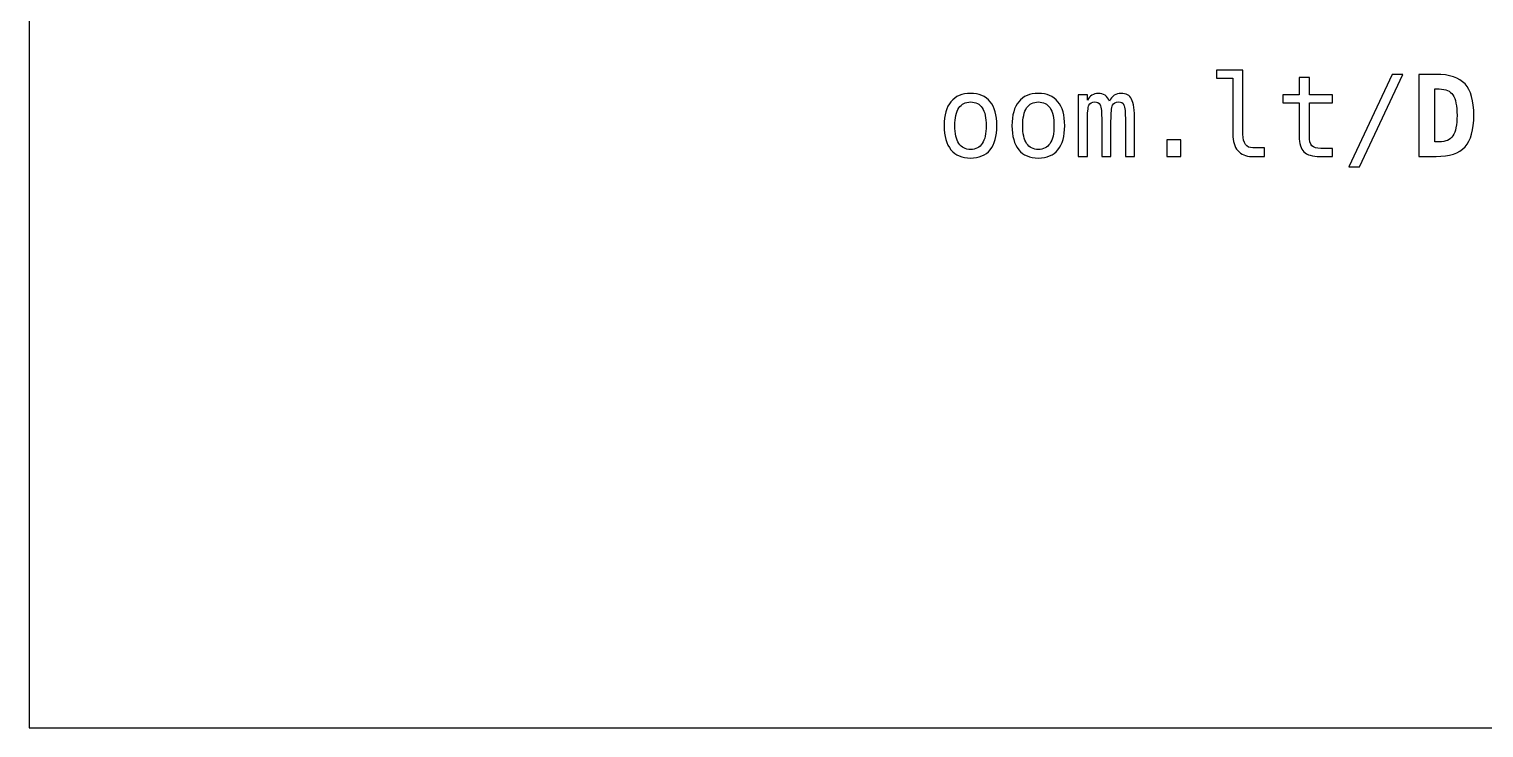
# Model space of a CAD drawing. Header units: centimetres. Extents: x -15.3 to -5.7, y -19.65 to -10.05.
# Drawn here: x -15.3 to -9.83, y -19.65 to -17.02 of the extents above; entities that cross this region are included whole.
import ezdxf

# ---------------------------------------------------------------- set-up
doc = ezdxf.new("R2010")
doc.units = ezdxf.units.CM
doc.header["$MEASUREMENT"] = 0
doc.layers.add('Layer 1', color=7, linetype='Continuous')

msp = doc.modelspace()

# ---------------------------------------------------------------- linework, layer by layer
at = {"layer": 'Layer 1', "color": 7}
msp.add_lwpolyline([(-15.3, -19.65), (-5.7, -19.65), (-5.7, -10.05), (-15.3, -10.05), (-15.3, -19.65)], close=True, dxfattribs=at)
at = {"layer": 'Layer 1', "color": 250}
for points, knots in [([(-10.73645, -17.41762), (-10.73645, -17.43469), (-10.73335, -17.44754), (-10.72707, -17.45621), (-10.72707, -17.45621), (-10.72079, -17.46489), (-10.71155, -17.46927), (-10.69927, -17.46927), (-10.69927, -17.46927), (-10.69927, -17.46927), (-10.65482, -17.46927), (-10.65482, -17.46927), (-10.65482, -17.46927), (-10.65482, -17.46927), (-10.65482, -17.50151), (-10.65482, -17.50151), (-10.65482, -17.50151), (-10.65482, -17.50151), (-10.70294, -17.50151), (-10.70294, -17.50151), (-10.70294, -17.50151), (-10.72573, -17.50151), (-10.74329, -17.49417), (-10.75578, -17.47957), (-10.75578, -17.47957), (-10.76827, -17.46496), (-10.77448, -17.44429), (-10.77448, -17.41762), (-10.77448, -17.41762), (-10.77448, -17.41762), (-10.77448, -17.20737), (-10.77448, -17.20737), (-10.77448, -17.20737), (-10.77448, -17.20737), (-10.83544, -17.20737), (-10.83544, -17.20737), (-10.83544, -17.20737), (-10.83544, -17.20737), (-10.83544, -17.17759), (-10.83544, -17.17759), (-10.83544, -17.17759), (-10.83544, -17.17759), (-10.73645, -17.17759), (-10.73645, -17.17759), (-10.73645, -17.17759), (-10.73645, -17.17759), (-10.73645, -17.41762), (-10.73645, -17.41762)], [0, 0, 0, 0, 0.0833333, 0.0833333, 0.0833333, 0.0833333, 0.1666667, 0.1666667, 0.1666667, 0.1666667, 0.25, 0.25, 0.25, 0.25, 0.3333333, 0.3333333, 0.3333333, 0.3333333, 0.4166667, 0.4166667, 0.4166667, 0.4166667, 0.5, 0.5, 0.5, 0.5, 0.5833333, 0.5833333, 0.5833333, 0.5833333, 0.6666667, 0.6666667, 0.6666667, 0.6666667, 0.75, 0.75, 0.75, 0.75, 0.8333333, 0.8333333, 0.8333333, 0.8333333, 0.9166667, 0.9166667, 0.9166667, 0.9166667, 1, 1, 1, 1]), ([(-10.48676, -17.20426), (-10.48676, -17.20426), (-10.48676, -17.27002), (-10.48676, -17.27002), (-10.48676, -17.27002), (-10.48676, -17.27002), (-10.40033, -17.27002), (-10.40033, -17.27002), (-10.40033, -17.27002), (-10.40033, -17.27002), (-10.40033, -17.29958), (-10.40033, -17.29958), (-10.40033, -17.29958), (-10.40033, -17.29958), (-10.48676, -17.29958), (-10.48676, -17.29958), (-10.48676, -17.29958), (-10.48676, -17.29958), (-10.48676, -17.42524), (-10.48676, -17.42524), (-10.48676, -17.42524), (-10.48676, -17.44231), (-10.48352, -17.45424), (-10.47702, -17.46094), (-10.47702, -17.46094), (-10.47053, -17.46771), (-10.45925, -17.4711), (-10.44316, -17.4711), (-10.44316, -17.4711), (-10.44316, -17.4711), (-10.40033, -17.4711), (-10.40033, -17.4711), (-10.40033, -17.4711), (-10.40033, -17.4711), (-10.40033, -17.50151), (-10.40033, -17.50151), (-10.40033, -17.50151), (-10.40033, -17.50151), (-10.44683, -17.50151), (-10.44683, -17.50151), (-10.44683, -17.50151), (-10.4754, -17.50151), (-10.49551, -17.4958), (-10.50722, -17.48437), (-10.50722, -17.48437), (-10.51893, -17.47294), (-10.52479, -17.45318), (-10.52479, -17.42524), (-10.52479, -17.42524), (-10.52479, -17.42524), (-10.52479, -17.29958), (-10.52479, -17.29958), (-10.52479, -17.29958), (-10.52479, -17.29958), (-10.5866, -17.29958), (-10.5866, -17.29958), (-10.5866, -17.29958), (-10.5866, -17.29958), (-10.5866, -17.27002), (-10.5866, -17.27002), (-10.5866, -17.27002), (-10.5866, -17.27002), (-10.52479, -17.27002), (-10.52479, -17.27002), (-10.52479, -17.27002), (-10.52479, -17.27002), (-10.52479, -17.20426), (-10.52479, -17.20426), (-10.52479, -17.20426), (-10.52479, -17.20426), (-10.48676, -17.20426), (-10.48676, -17.20426)], [0, 0, 0, 0, 0.0555556, 0.0555556, 0.0555556, 0.0555556, 0.1111111, 0.1111111, 0.1111111, 0.1111111, 0.1666667, 0.1666667, 0.1666667, 0.1666667, 0.2222222, 0.2222222, 0.2222222, 0.2222222, 0.2777778, 0.2777778, 0.2777778, 0.2777778, 0.3333333, 0.3333333, 0.3333333, 0.3333333, 0.3888889, 0.3888889, 0.3888889, 0.3888889, 0.4444444, 0.4444444, 0.4444444, 0.4444444, 0.5, 0.5, 0.5, 0.5, 0.5555556, 0.5555556, 0.5555556, 0.5555556, 0.6111111, 0.6111111, 0.6111111, 0.6111111, 0.6666667, 0.6666667, 0.6666667, 0.6666667, 0.7222222, 0.7222222, 0.7222222, 0.7222222, 0.7777778, 0.7777778, 0.7777778, 0.7777778, 0.8333333, 0.8333333, 0.8333333, 0.8333333, 0.8888889, 0.8888889, 0.8888889, 0.8888889, 0.9444444, 0.9444444, 0.9444444, 0.9444444, 1, 1, 1, 1]), ([(-10.17505, -17.1929), (-10.17505, -17.1929), (-10.13576, -17.1929), (-10.13576, -17.1929), (-10.13576, -17.1929), (-10.13576, -17.1929), (-10.29824, -17.54081), (-10.29824, -17.54081), (-10.29824, -17.54081), (-10.29824, -17.54081), (-10.33775, -17.54081), (-10.33775, -17.54081), (-10.33775, -17.54081), (-10.33775, -17.54081), (-10.17505, -17.1929), (-10.17505, -17.1929)], [0, 0, 0, 0, 0.25, 0.25, 0.25, 0.25, 0.5, 0.5, 0.5, 0.5, 0.75, 0.75, 0.75, 0.75, 1, 1, 1, 1]), ([(-10.07572, -17.1929), (-10.07572, -17.1929), (-10.01038, -17.1929), (-10.01038, -17.1929), (-10.01038, -17.1929), (-9.96001, -17.1929), (-9.92367, -17.2049), (-9.90152, -17.22896), (-9.90152, -17.22896), (-9.87929, -17.25302), (-9.86822, -17.29231), (-9.86822, -17.34692), (-9.86822, -17.34692), (-9.86822, -17.4016), (-9.87929, -17.44104), (-9.90152, -17.46524), (-9.90152, -17.46524), (-9.92367, -17.48945), (-9.96001, -17.50151), (-10.01038, -17.50151), (-10.01038, -17.50151), (-10.01038, -17.50151), (-10.07572, -17.50151), (-10.07572, -17.50151), (-10.07572, -17.50151), (-10.07572, -17.50151), (-10.07572, -17.1929), (-10.07572, -17.1929)], [0, 0, 0, 0, 0.1428571, 0.1428571, 0.1428571, 0.1428571, 0.2857143, 0.2857143, 0.2857143, 0.2857143, 0.4285714, 0.4285714, 0.4285714, 0.4285714, 0.5714286, 0.5714286, 0.5714286, 0.5714286, 0.7142857, 0.7142857, 0.7142857, 0.7142857, 0.8571429, 0.8571429, 0.8571429, 0.8571429, 1, 1, 1, 1]), ([(-11.76054, -17.26445), (-11.72844, -17.26445), (-11.70388, -17.27482), (-11.68688, -17.29563), (-11.68688, -17.29563), (-11.66988, -17.31644), (-11.66134, -17.34657), (-11.66134, -17.38594), (-11.66134, -17.38594), (-11.66134, -17.42552), (-11.6698, -17.45565), (-11.68674, -17.47639), (-11.68674, -17.47639), (-11.70374, -17.49714), (-11.72829, -17.50751), (-11.76054, -17.50751), (-11.76054, -17.50751), (-11.79271, -17.50751), (-11.81719, -17.49714), (-11.8342, -17.47639), (-11.8342, -17.47639), (-11.85113, -17.45565), (-11.8596, -17.42552), (-11.8596, -17.38594), (-11.8596, -17.38594), (-11.8596, -17.34657), (-11.85113, -17.31644), (-11.8342, -17.29563), (-11.8342, -17.29563), (-11.81719, -17.27482), (-11.79271, -17.26445), (-11.76054, -17.26445)], [0, 0, 0, 0, 0.125, 0.125, 0.125, 0.125, 0.25, 0.25, 0.25, 0.25, 0.375, 0.375, 0.375, 0.375, 0.5, 0.5, 0.5, 0.5, 0.625, 0.625, 0.625, 0.625, 0.75, 0.75, 0.75, 0.75, 0.875, 0.875, 0.875, 0.875, 1, 1, 1, 1]), ([(-11.5057, -17.26445), (-11.4736, -17.26445), (-11.44904, -17.27482), (-11.43204, -17.29563), (-11.43204, -17.29563), (-11.41504, -17.31644), (-11.4065, -17.34657), (-11.4065, -17.38594), (-11.4065, -17.38594), (-11.4065, -17.42552), (-11.41496, -17.45565), (-11.4319, -17.47639), (-11.4319, -17.47639), (-11.4489, -17.49714), (-11.47345, -17.50751), (-11.5057, -17.50751), (-11.5057, -17.50751), (-11.53787, -17.50751), (-11.56235, -17.49714), (-11.57936, -17.47639), (-11.57936, -17.47639), (-11.59629, -17.45565), (-11.60476, -17.42552), (-11.60476, -17.38594), (-11.60476, -17.38594), (-11.60476, -17.34657), (-11.59629, -17.31644), (-11.57936, -17.29563), (-11.57936, -17.29563), (-11.56235, -17.27482), (-11.53787, -17.26445), (-11.5057, -17.26445)], [0, 0, 0, 0, 0.125, 0.125, 0.125, 0.125, 0.25, 0.25, 0.25, 0.25, 0.375, 0.375, 0.375, 0.375, 0.5, 0.5, 0.5, 0.5, 0.625, 0.625, 0.625, 0.625, 0.75, 0.75, 0.75, 0.75, 0.875, 0.875, 0.875, 0.875, 1, 1, 1, 1]), ([(-11.23851, -17.29358), (-11.23385, -17.28364), (-11.22786, -17.2763), (-11.22059, -17.27157), (-11.22059, -17.27157), (-11.21339, -17.26684), (-11.20464, -17.26445), (-11.19448, -17.26445), (-11.19448, -17.26445), (-11.17586, -17.26445), (-11.16274, -17.27164), (-11.15512, -17.28604), (-11.15512, -17.28604), (-11.14742, -17.30043), (-11.14361, -17.32752), (-11.14361, -17.36738), (-11.14361, -17.36738), (-11.14361, -17.36738), (-11.14361, -17.50151), (-11.14361, -17.50151), (-11.14361, -17.50151), (-11.14361, -17.50151), (-11.17833, -17.50151), (-11.17833, -17.50151), (-11.17833, -17.50151), (-11.17833, -17.50151), (-11.17833, -17.36901), (-11.17833, -17.36901), (-11.17833, -17.36901), (-11.17833, -17.33634), (-11.18016, -17.31609), (-11.18383, -17.30812), (-11.18383, -17.30812), (-11.18743, -17.30022), (-11.19413, -17.29627), (-11.2038, -17.29627), (-11.2038, -17.29627), (-11.2148, -17.29627), (-11.22235, -17.3005), (-11.22645, -17.30897), (-11.22645, -17.30897), (-11.23047, -17.31743), (-11.23251, -17.33747), (-11.23251, -17.36901), (-11.23251, -17.36901), (-11.23251, -17.36901), (-11.23251, -17.50151), (-11.23251, -17.50151), (-11.23251, -17.50151), (-11.23251, -17.50151), (-11.26723, -17.50151), (-11.26723, -17.50151), (-11.26723, -17.50151), (-11.26723, -17.50151), (-11.26723, -17.36901), (-11.26723, -17.36901), (-11.26723, -17.36901), (-11.26723, -17.33592), (-11.2692, -17.31553), (-11.27315, -17.30784), (-11.27315, -17.30784), (-11.27703, -17.30015), (-11.28409, -17.29627), (-11.29432, -17.29627), (-11.29432, -17.29627), (-11.30441, -17.29627), (-11.31139, -17.3005), (-11.31527, -17.30897), (-11.31527, -17.30897), (-11.31923, -17.31743), (-11.3212, -17.33747), (-11.3212, -17.36901), (-11.3212, -17.36901), (-11.3212, -17.36901), (-11.3212, -17.50151), (-11.3212, -17.50151), (-11.3212, -17.50151), (-11.3212, -17.50151), (-11.3557, -17.50151), (-11.3557, -17.50151), (-11.3557, -17.50151), (-11.3557, -17.50151), (-11.3557, -17.27002), (-11.3557, -17.27002), (-11.3557, -17.27002), (-11.3557, -17.27002), (-11.3212, -17.27002), (-11.3212, -17.27002), (-11.3212, -17.27002), (-11.3212, -17.27002), (-11.3212, -17.28984), (-11.3212, -17.28984), (-11.3212, -17.28984), (-11.31669, -17.28159), (-11.31097, -17.27531), (-11.30413, -17.27094), (-11.30413, -17.27094), (-11.29735, -17.26663), (-11.28959, -17.26445), (-11.28091, -17.26445), (-11.28091, -17.26445), (-11.2704, -17.26445), (-11.26172, -17.26684), (-11.25474, -17.27164), (-11.25474, -17.27164), (-11.24775, -17.27651), (-11.24239, -17.28378), (-11.23851, -17.29358)], [0, 0, 0, 0, 0.037037, 0.037037, 0.037037, 0.037037, 0.0740741, 0.0740741, 0.0740741, 0.0740741, 0.1111111, 0.1111111, 0.1111111, 0.1111111, 0.1481481, 0.1481481, 0.1481481, 0.1481481, 0.1851852, 0.1851852, 0.1851852, 0.1851852, 0.2222222, 0.2222222, 0.2222222, 0.2222222, 0.2592593, 0.2592593, 0.2592593, 0.2592593, 0.2962963, 0.2962963, 0.2962963, 0.2962963, 0.3333333, 0.3333333, 0.3333333, 0.3333333, 0.3703704, 0.3703704, 0.3703704, 0.3703704, 0.4074074, 0.4074074, 0.4074074, 0.4074074, 0.4444444, 0.4444444, 0.4444444, 0.4444444, 0.4814815, 0.4814815, 0.4814815, 0.4814815, 0.5185185, 0.5185185, 0.5185185, 0.5185185, 0.5555556, 0.5555556, 0.5555556, 0.5555556, 0.5925926, 0.5925926, 0.5925926, 0.5925926, 0.6296296, 0.6296296, 0.6296296, 0.6296296, 0.6666667, 0.6666667, 0.6666667, 0.6666667, 0.7037037, 0.7037037, 0.7037037, 0.7037037, 0.7407407, 0.7407407, 0.7407407, 0.7407407, 0.7777778, 0.7777778, 0.7777778, 0.7777778, 0.8148148, 0.8148148, 0.8148148, 0.8148148, 0.8518519, 0.8518519, 0.8518519, 0.8518519, 0.8888889, 0.8888889, 0.8888889, 0.8888889, 0.9259259, 0.9259259, 0.9259259, 0.9259259, 0.962963, 0.962963, 0.962963, 0.962963, 1, 1, 1, 1]), ([(-10.01476, -17.24786), (-10.01476, -17.24786), (-10.01476, -17.44655), (-10.01476, -17.44655), (-10.01476, -17.44655), (-10.01476, -17.44655), (-9.99825, -17.44655), (-9.99825, -17.44655), (-9.99825, -17.44655), (-9.97426, -17.44655), (-9.95711, -17.439), (-9.94695, -17.4239), (-9.94695, -17.4239), (-9.93672, -17.4088), (-9.93164, -17.38312), (-9.93164, -17.34692), (-9.93164, -17.34692), (-9.93164, -17.31094), (-9.93672, -17.2854), (-9.94695, -17.27037), (-9.94695, -17.27037), (-9.95711, -17.25534), (-9.97426, -17.24786), (-9.99825, -17.24786), (-9.99825, -17.24786), (-9.99825, -17.24786), (-10.01476, -17.24786), (-10.01476, -17.24786)], [0, 0, 0, 0, 0.1428571, 0.1428571, 0.1428571, 0.1428571, 0.2857143, 0.2857143, 0.2857143, 0.2857143, 0.4285714, 0.4285714, 0.4285714, 0.4285714, 0.5714286, 0.5714286, 0.5714286, 0.5714286, 0.7142857, 0.7142857, 0.7142857, 0.7142857, 0.8571429, 0.8571429, 0.8571429, 0.8571429, 1, 1, 1, 1]), ([(-11.76054, -17.29669), (-11.77987, -17.29669), (-11.79448, -17.30417), (-11.80442, -17.3192), (-11.80442, -17.3192), (-11.81437, -17.33422), (-11.81931, -17.35652), (-11.81931, -17.38594), (-11.81931, -17.38594), (-11.81931, -17.41529), (-11.81437, -17.43752), (-11.80442, -17.45262), (-11.80442, -17.45262), (-11.79448, -17.46771), (-11.77987, -17.47526), (-11.76054, -17.47526), (-11.76054, -17.47526), (-11.74114, -17.47526), (-11.72646, -17.46771), (-11.71651, -17.45262), (-11.71651, -17.45262), (-11.70656, -17.43752), (-11.70162, -17.41529), (-11.70162, -17.38594), (-11.70162, -17.38594), (-11.70162, -17.35652), (-11.70656, -17.33422), (-11.71651, -17.3192), (-11.71651, -17.3192), (-11.72646, -17.30417), (-11.74114, -17.29669), (-11.76054, -17.29669)], [0, 0, 0, 0, 0.125, 0.125, 0.125, 0.125, 0.25, 0.25, 0.25, 0.25, 0.375, 0.375, 0.375, 0.375, 0.5, 0.5, 0.5, 0.5, 0.625, 0.625, 0.625, 0.625, 0.75, 0.75, 0.75, 0.75, 0.875, 0.875, 0.875, 0.875, 1, 1, 1, 1]), ([(-11.5057, -17.29669), (-11.52503, -17.29669), (-11.53964, -17.30417), (-11.54958, -17.3192), (-11.54958, -17.3192), (-11.55953, -17.33422), (-11.56447, -17.35652), (-11.56447, -17.38594), (-11.56447, -17.38594), (-11.56447, -17.41529), (-11.55953, -17.43752), (-11.54958, -17.45262), (-11.54958, -17.45262), (-11.53964, -17.46771), (-11.52503, -17.47526), (-11.5057, -17.47526), (-11.5057, -17.47526), (-11.4863, -17.47526), (-11.47162, -17.46771), (-11.46167, -17.45262), (-11.46167, -17.45262), (-11.45172, -17.43752), (-11.44678, -17.41529), (-11.44678, -17.38594), (-11.44678, -17.38594), (-11.44678, -17.35652), (-11.45172, -17.33422), (-11.46167, -17.3192), (-11.46167, -17.3192), (-11.47162, -17.30417), (-11.4863, -17.29669), (-11.5057, -17.29669)], [0, 0, 0, 0, 0.125, 0.125, 0.125, 0.125, 0.25, 0.25, 0.25, 0.25, 0.375, 0.375, 0.375, 0.375, 0.5, 0.5, 0.5, 0.5, 0.625, 0.625, 0.625, 0.625, 0.75, 0.75, 0.75, 0.75, 0.875, 0.875, 0.875, 0.875, 1, 1, 1, 1]), ([(-11.02226, -17.43843), (-11.02226, -17.43843), (-10.9702, -17.43843), (-10.9702, -17.43843), (-10.9702, -17.43843), (-10.9702, -17.43843), (-10.9702, -17.50151), (-10.9702, -17.50151), (-10.9702, -17.50151), (-10.9702, -17.50151), (-11.02226, -17.50151), (-11.02226, -17.50151), (-11.02226, -17.50151), (-11.02226, -17.50151), (-11.02226, -17.43843), (-11.02226, -17.43843)], [0, 0, 0, 0, 0.25, 0.25, 0.25, 0.25, 0.5, 0.5, 0.5, 0.5, 0.75, 0.75, 0.75, 0.75, 1, 1, 1, 1])]:
    msp.add_open_spline(points, degree=3, knots=knots, dxfattribs=at)

doc.saveas('drawing.dxf')
